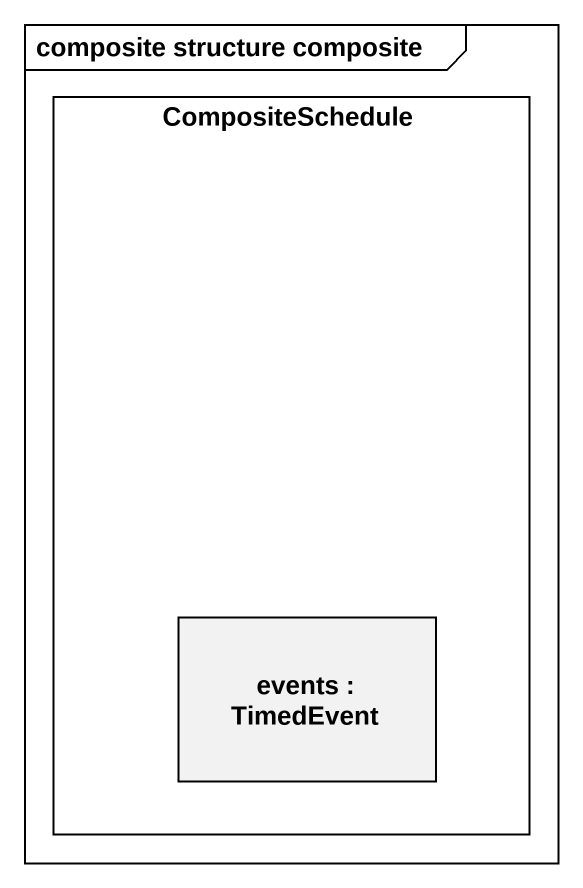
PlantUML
@startuml
mainframe composite structure composite
rectangle CompositeSchedule {
  rectangle "events : TimedEvent" as events
}
@enduml
